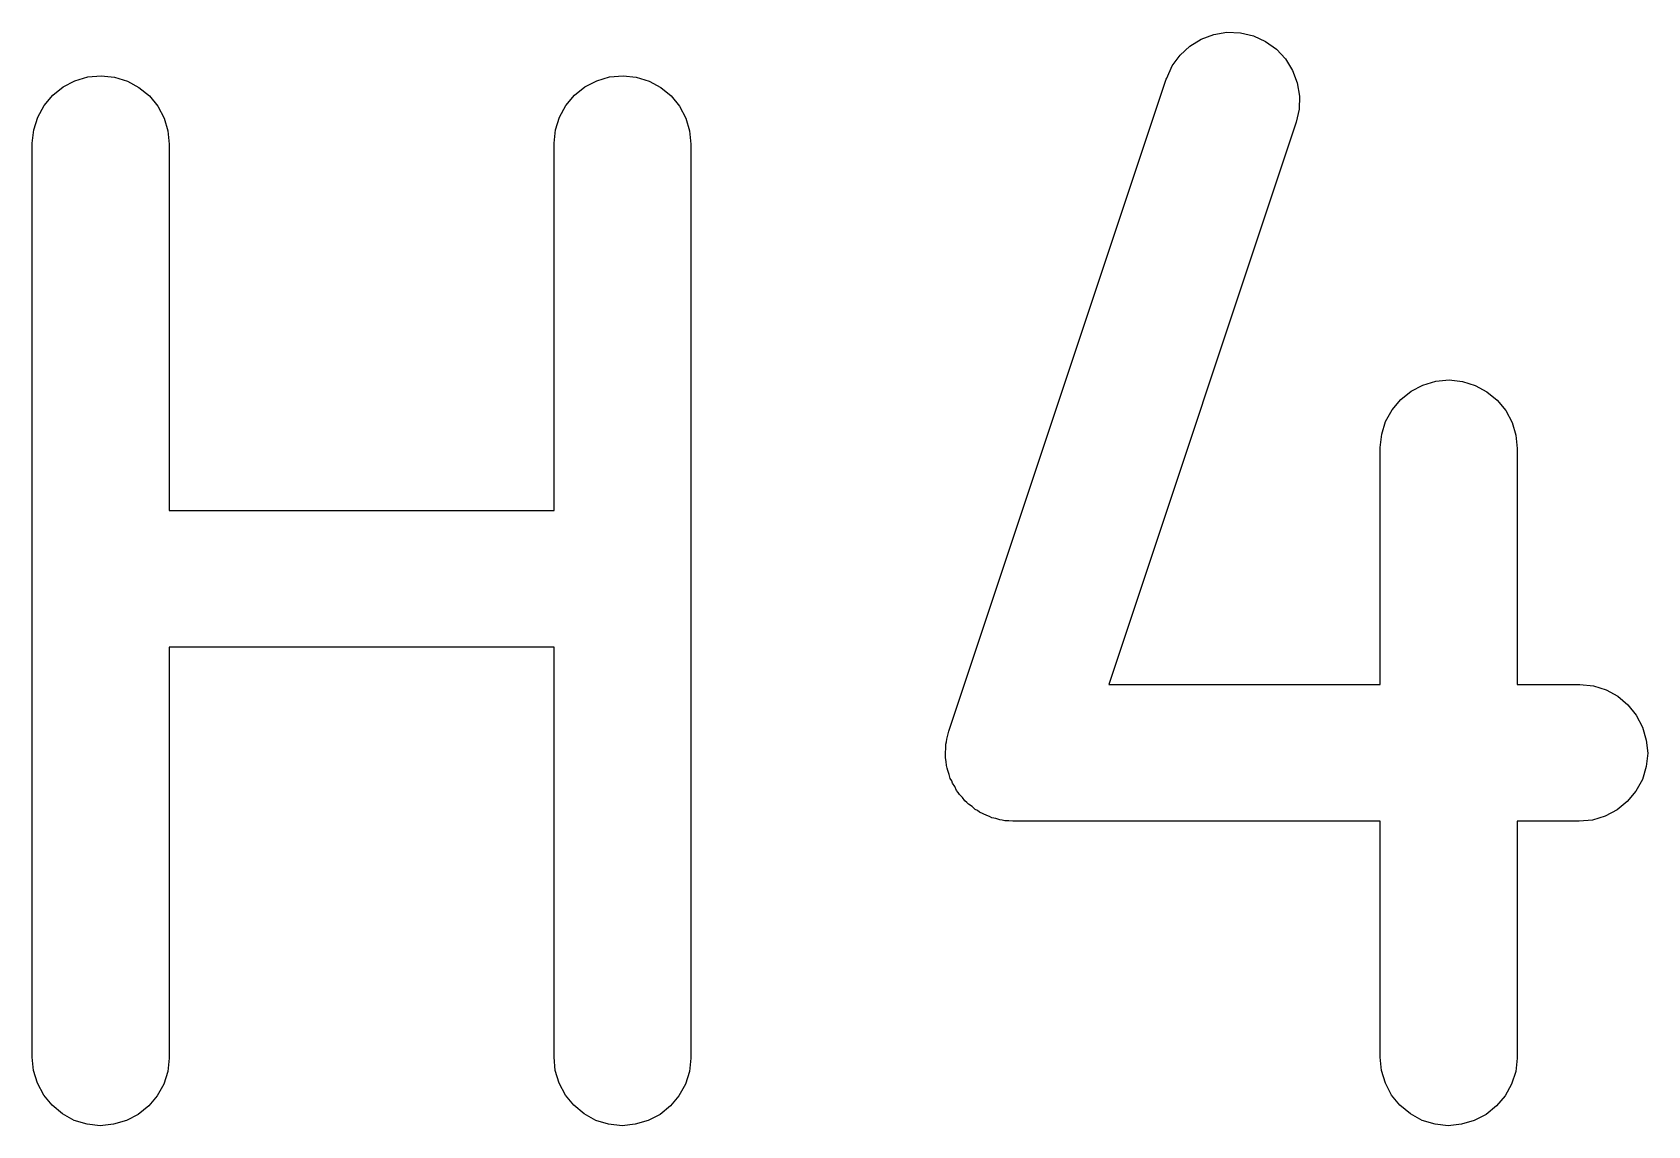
# Model space of a CAD drawing. Extents: x 1.02 to 5.28, y -6.58 to -1.64.
# Drawn here: x 2.6285 to 2.6981, y -6.5286 to -6.4815 of the extents above; entities that cross this region are included whole.
import ezdxf

# ---------------------------------------------------------------- set-up
doc = ezdxf.new("R2010")
doc.units = 0
doc.header["$MEASUREMENT"] = 0
doc.layers.add('BLACK', color=7, linetype='CONTINUOUS')

msp = doc.modelspace()

# ---------------------------------------------------------------- linework, layer by layer
at = {"layer": 'BLACK', "linetype": 'CONTINUOUS'}
for p, q in [((2.67887, -6.48178), (2.67941, -6.48158)), ((2.67941, -6.48158), (2.67998, -6.48149)), ((2.67998, -6.48149), (2.68056, -6.48151)), ((2.68056, -6.48151), (2.68112, -6.48164)), ((2.67796, -6.48248), (2.67838, -6.48209)), ((2.67838, -6.48209), (2.67887, -6.48178)), ((2.68112, -6.48164), (2.68164, -6.48188)), ((2.68164, -6.48188), (2.68211, -6.48222)), ((2.68211, -6.48222), (2.68251, -6.48264)), ((2.67738, -6.48347), (2.67762, -6.48294)), ((2.67762, -6.48294), (2.67796, -6.48248)), ((2.68251, -6.48264), (2.68281, -6.48313)), ((2.6298, -6.48384), (2.63031, -6.48358)), ((2.63031, -6.48358), (2.63087, -6.48341)), ((2.63087, -6.48341), (2.63144, -6.48336)), ((2.63144, -6.48336), (2.63201, -6.48342)), ((2.63201, -6.48342), (2.63257, -6.48359)), ((2.63257, -6.48359), (2.63307, -6.48387)), ((2.6523, -6.48384), (2.65281, -6.48358)), ((2.65281, -6.48358), (2.65336, -6.48341)), ((2.65336, -6.48341), (2.65394, -6.48336)), ((2.65394, -6.48336), (2.65451, -6.48342)), ((2.65451, -6.48342), (2.65506, -6.48359)), ((2.65506, -6.48359), (2.65557, -6.48387)), ((2.66799, -6.51163), (2.67736, -6.48351)), ((2.67736, -6.48351), (2.67738, -6.48347)), ((2.68281, -6.48313), (2.68301, -6.48367)), ((2.68301, -6.48367), (2.68311, -6.48424)), ((2.62898, -6.48465), (2.62936, -6.4842)), ((2.62936, -6.4842), (2.6298, -6.48384)), ((2.63307, -6.48387), (2.63352, -6.48423)), ((2.63352, -6.48423), (2.63388, -6.48468)), ((2.65148, -6.48465), (2.65185, -6.4842)), ((2.65185, -6.4842), (2.6523, -6.48384)), ((2.65557, -6.48387), (2.65601, -6.48423)), ((2.65601, -6.48423), (2.65638, -6.48468)), ((2.68311, -6.48424), (2.68309, -6.48481)), ((2.62871, -6.48515), (2.62898, -6.48465)), ((2.63388, -6.48468), (2.63415, -6.48519)), ((2.6512, -6.48515), (2.65148, -6.48465)), ((2.65638, -6.48468), (2.65665, -6.48519)), ((2.68309, -6.48481), (2.68297, -6.48537)), ((2.62847, -6.48627), (2.62853, -6.4857)), ((2.62853, -6.4857), (2.62871, -6.48515)), ((2.63415, -6.48519), (2.63432, -6.48574)), ((2.63432, -6.48574), (2.63437, -6.48631)), ((2.65097, -6.48627), (2.65103, -6.4857)), ((2.65103, -6.4857), (2.6512, -6.48515)), ((2.65665, -6.48519), (2.65681, -6.48574)), ((2.65681, -6.48574), (2.65687, -6.48631)), ((2.68297, -6.48537), (2.67489, -6.50961)), ((2.62847, -6.48631), (2.62847, -6.48627)), ((2.62847, -6.52568), (2.62847, -6.48631)), ((2.63437, -6.48631), (2.63437, -6.50211)), ((2.65097, -6.48631), (2.65097, -6.48627)), ((2.65097, -6.50211), (2.65097, -6.48631)), ((2.65687, -6.48631), (2.65687, -6.52568)), ((2.68792, -6.49697), (2.68843, -6.4967)), ((2.68843, -6.4967), (2.68899, -6.49654)), ((2.68899, -6.49654), (2.68956, -6.49648)), ((2.68956, -6.49648), (2.69013, -6.49655)), ((2.69013, -6.49655), (2.69068, -6.49672)), ((2.69068, -6.49672), (2.69119, -6.49699)), ((2.6871, -6.49777), (2.68747, -6.49733)), ((2.68747, -6.49733), (2.68792, -6.49697)), ((2.69119, -6.49699), (2.69163, -6.49736)), ((2.69163, -6.49736), (2.692, -6.4978)), ((2.68665, -6.49882), (2.68682, -6.49827)), ((2.68682, -6.49827), (2.6871, -6.49777)), ((2.692, -6.4978), (2.69227, -6.49831)), ((2.69227, -6.49831), (2.69244, -6.49886)), ((2.68659, -6.4994), (2.68665, -6.49882)), ((2.69244, -6.49886), (2.69249, -6.49944)), ((2.68659, -6.49944), (2.68659, -6.4994)), ((2.68659, -6.50961), (2.68659, -6.49944)), ((2.69249, -6.49944), (2.69249, -6.50961)), ((2.63437, -6.50211), (2.65097, -6.50211)), ((2.65097, -6.50801), (2.63437, -6.50801)), ((2.63437, -6.50801), (2.63437, -6.52568)), ((2.65097, -6.52568), (2.65097, -6.50801)), ((2.67489, -6.50961), (2.68659, -6.50961)), ((2.69249, -6.50961), (2.69516, -6.50961)), ((2.69516, -6.50961), (2.6952, -6.50961)), ((2.6952, -6.50961), (2.69578, -6.50967)), ((2.69578, -6.50967), (2.69633, -6.50985)), ((2.69633, -6.50985), (2.69683, -6.51012)), ((2.69683, -6.51012), (2.69727, -6.51049)), ((2.69727, -6.51049), (2.69763, -6.51094)), ((2.69763, -6.51094), (2.6979, -6.51145)), ((2.6979, -6.51145), (2.69806, -6.51201)), ((2.66786, -6.51219), (2.66789, -6.51208)), ((2.66786, -6.51237), (2.66786, -6.51219)), ((2.66789, -6.51208), (2.6679, -6.51197)), ((2.6679, -6.51197), (2.66795, -6.5118)), ((2.66795, -6.5118), (2.66799, -6.51163)), ((2.69806, -6.51201), (2.69812, -6.51258)), ((2.66784, -6.51254), (2.66786, -6.51237)), ((2.66785, -6.51265), (2.66784, -6.51254)), ((2.66785, -6.51277), (2.66785, -6.51265)), ((2.66787, -6.51294), (2.66785, -6.51277)), ((2.66789, -6.51311), (2.66787, -6.51294)), ((2.69812, -6.51258), (2.69806, -6.51315)), ((2.66792, -6.51322), (2.66789, -6.51311)), ((2.66794, -6.51333), (2.66792, -6.51322)), ((2.668, -6.5135), (2.66794, -6.51333)), ((2.66805, -6.51367), (2.668, -6.5135)), ((2.69806, -6.51315), (2.69789, -6.51371)), ((2.66811, -6.51377), (2.66805, -6.51367)), ((2.66815, -6.51387), (2.66811, -6.51377)), ((2.66824, -6.51402), (2.66815, -6.51387)), ((2.66832, -6.51418), (2.66824, -6.51402)), ((2.66839, -6.51427), (2.66832, -6.51418)), ((2.66845, -6.51436), (2.66839, -6.51427)), ((2.66857, -6.51449), (2.66845, -6.51436)), ((2.69761, -6.51421), (2.69724, -6.51466)), ((2.69789, -6.51371), (2.69761, -6.51421)), ((2.66868, -6.51463), (2.66857, -6.51449)), ((2.66877, -6.5147), (2.66868, -6.51463)), ((2.66884, -6.51478), (2.66877, -6.5147)), ((2.66899, -6.51488), (2.66884, -6.51478)), ((2.66912, -6.515), (2.66899, -6.51488)), ((2.66922, -6.51505), (2.66912, -6.515)), ((2.66931, -6.51512), (2.66922, -6.51505)), ((2.6968, -6.51502), (2.69629, -6.51529)), ((2.69724, -6.51466), (2.6968, -6.51502)), ((2.66947, -6.51519), (2.66931, -6.51512)), ((2.66963, -6.51527), (2.66947, -6.51519)), ((2.66974, -6.51531), (2.66963, -6.51527)), ((2.66984, -6.51536), (2.66974, -6.51531)), ((2.67001, -6.5154), (2.66984, -6.51536)), ((2.67018, -6.51545), (2.67001, -6.5154)), ((2.67029, -6.51546), (2.67018, -6.51545)), ((2.6704, -6.51549), (2.67029, -6.51546)), ((2.67058, -6.51549), (2.6704, -6.51549)), ((2.67075, -6.51551), (2.67058, -6.51549)), ((2.67079, -6.51551), (2.67075, -6.51551)), ((2.68659, -6.51551), (2.67079, -6.51551)), ((2.68659, -6.52568), (2.68659, -6.51551)), ((2.69516, -6.51551), (2.69249, -6.51551)), ((2.69249, -6.51551), (2.69249, -6.52568)), ((2.69574, -6.51546), (2.69516, -6.51551)), ((2.69629, -6.51529), (2.69574, -6.51546)), ((2.62852, -6.52626), (2.62847, -6.52568)), ((2.63437, -6.52573), (2.63431, -6.5263)), ((2.63437, -6.52568), (2.63437, -6.52573)), ((2.65102, -6.52626), (2.65097, -6.52568)), ((2.65687, -6.52573), (2.65681, -6.5263)), ((2.65687, -6.52568), (2.65687, -6.52573)), ((2.68664, -6.52626), (2.68659, -6.52568)), ((2.69249, -6.52573), (2.69243, -6.5263)), ((2.69249, -6.52568), (2.69249, -6.52573)), ((2.62869, -6.52681), (2.62852, -6.52626)), ((2.62896, -6.52732), (2.62869, -6.52681)), ((2.63414, -6.52685), (2.63386, -6.52735)), ((2.63431, -6.5263), (2.63414, -6.52685)), ((2.65119, -6.52681), (2.65102, -6.52626)), ((2.65146, -6.52732), (2.65119, -6.52681)), ((2.65663, -6.52685), (2.65635, -6.52735)), ((2.65681, -6.5263), (2.65663, -6.52685)), ((2.68681, -6.52681), (2.68664, -6.52626)), ((2.68708, -6.52732), (2.68681, -6.52681)), ((2.69225, -6.52685), (2.69198, -6.52735)), ((2.69243, -6.5263), (2.69225, -6.52685)), ((2.62933, -6.52776), (2.62896, -6.52732)), ((2.63386, -6.52735), (2.63349, -6.52779)), ((2.65182, -6.52776), (2.65146, -6.52732)), ((2.65635, -6.52735), (2.65598, -6.52779)), ((2.68744, -6.52776), (2.68708, -6.52732)), ((2.69198, -6.52735), (2.6916, -6.52779)), ((2.62977, -6.52813), (2.62933, -6.52776)), ((2.63028, -6.52841), (2.62977, -6.52813)), ((2.63304, -6.52815), (2.63253, -6.52842)), ((2.63349, -6.52779), (2.63304, -6.52815)), ((2.65227, -6.52813), (2.65182, -6.52776)), ((2.65277, -6.52841), (2.65227, -6.52813)), ((2.65554, -6.52815), (2.65502, -6.52842)), ((2.65598, -6.52779), (2.65554, -6.52815)), ((2.68789, -6.52813), (2.68744, -6.52776)), ((2.68839, -6.52841), (2.68789, -6.52813)), ((2.69116, -6.52815), (2.69064, -6.52842)), ((2.6916, -6.52779), (2.69116, -6.52815)), ((2.63083, -6.52858), (2.63028, -6.52841)), ((2.6314, -6.52864), (2.63083, -6.52858)), ((2.63197, -6.52858), (2.6314, -6.52864)), ((2.63253, -6.52842), (2.63197, -6.52858)), ((2.65332, -6.52858), (2.65277, -6.52841)), ((2.6539, -6.52864), (2.65332, -6.52858)), ((2.65447, -6.52858), (2.6539, -6.52864)), ((2.65502, -6.52842), (2.65447, -6.52858)), ((2.68895, -6.52858), (2.68839, -6.52841)), ((2.68952, -6.52864), (2.68895, -6.52858)), ((2.69009, -6.52858), (2.68952, -6.52864)), ((2.69064, -6.52842), (2.69009, -6.52858))]:
    msp.add_line(p, q, dxfattribs=at)

doc.saveas('drawing.dxf')
